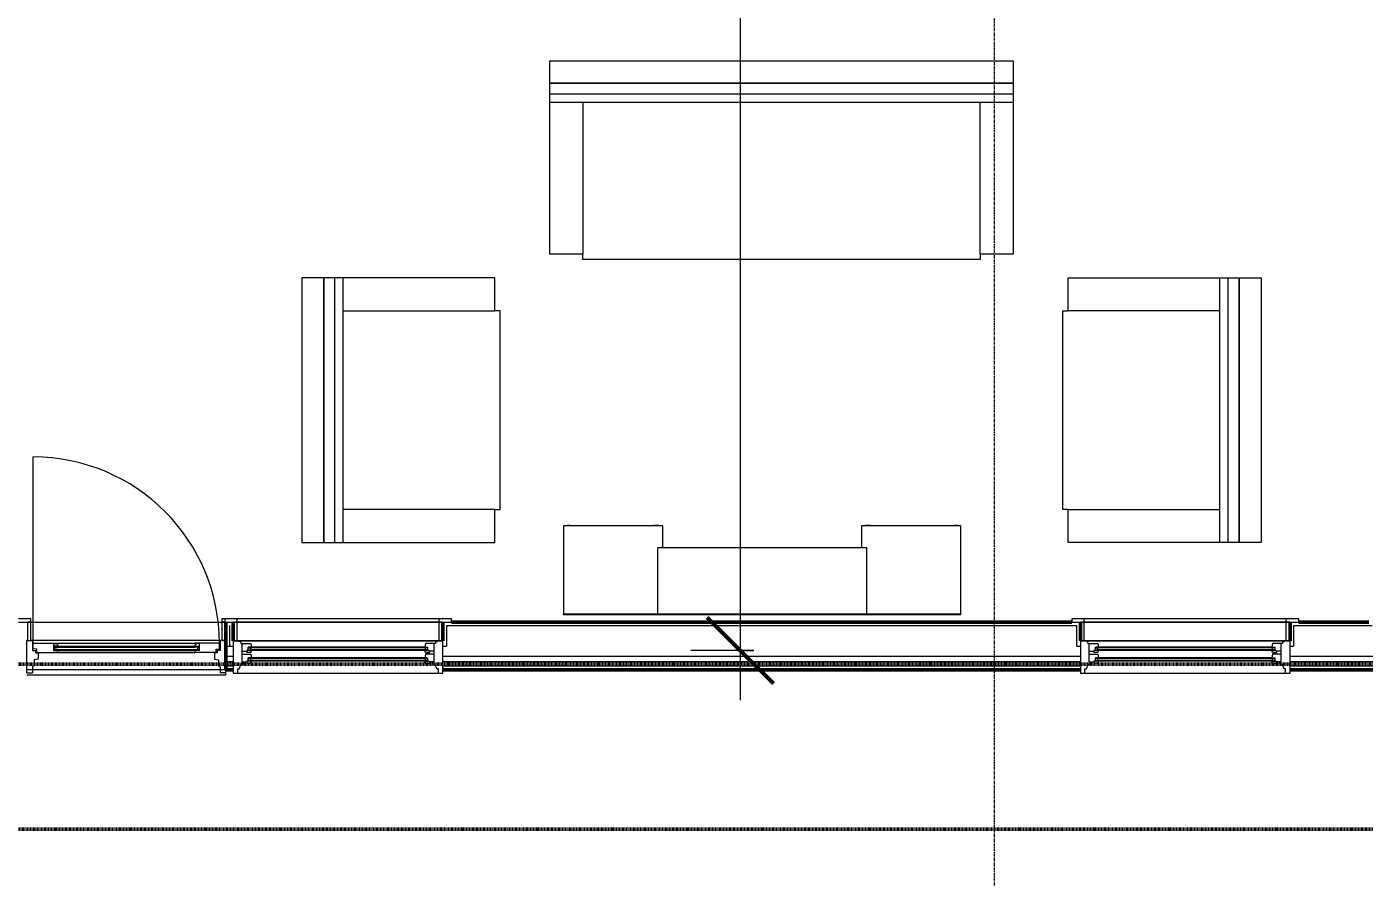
# Model space of a CAD drawing. Header units: inches. Extents: x -4266 to -1814, y 9706 to 12441.
# Drawn here: x -2348.8 to -2106.3, y 9971.5 to 10125.7 of the extents above; entities that cross this region are included whole.
import ezdxf

# ---------------------------------------------------------------- set-up
doc = ezdxf.new("R2010")
doc.units = ezdxf.units.IN
doc.header["$MEASUREMENT"] = 0
doc.linetypes.add('Dash 1_16_', pattern=[0.125, 0.0625, -0.0625])
doc.linetypes.add('Grid Line 1_2_', pattern=[0.875, 0.5, -0.125, 0.125, -0.125])
for name, color, linetype, lineweight in [('A-ANNO-DIMS', 211, 'Continuous', 9), ('A-ANNO-DIMS-96', 211, 'Continuous', 9), ('A-DOOR-1', 7, 'Continuous', 9), ('A-DOOR-2', 50, 'Continuous', 20), ('A-DOOR-FRAM-1', 50, 'Continuous', 20), ('A-DOOR-FRAM-2', 7, 'Continuous', 9), ('A-DOOR-GLAZ-1', 7, 'Continuous', 9), ('A-GLAZ-1', 7, 'Continuous', 9), ('A-GLAZ-2', 50, 'Continuous', 20), ('A-WALL-3', 250, 'Continuous', 50), ('A-WALL-4', 10, 'Continuous', 13), ('C-PROP-LINE-2', 91, 'Dash 1_16_', 50), ('I-FURN', 30, 'Continuous', 9), ('I-FURN-1', 7, 'Continuous', 9), ('S-GRID-1', 1, 'Grid Line 1_2_', 9)]:
    doc.layers.add(name, color=color, linetype=linetype, lineweight=lineweight)
doc.styles.add('Century Gothic', font='ufonts.com_century-gothic.ttf', dxfattribs={"height": 9})
doc.dimstyles.new('OD__1_16__Tol__', dxfattribs={"dimscale": 12, "dimtxt": 9.397514, "dimasz": 1, "dimexe": 0.75, "dimexo": 0.5, "dimgap": 0.125, "dimtad": 1, "dimdec": 4, "dimrnd": 0.0625, "dimzin": 3, "dimdsep": 46, "dimlunit": 4, "dimtxsty": 'Century Gothic', "dimblk1": 'OBLIQUE', "dimblk2": 'OBLIQUE', "dimsah": 1, "dimcen": 0.09, "dimdle": 0.75, "dimazin": 0, "dimtfac": 1, "dimtdec": 4, "dimtix": 1, "dimtmove": 0, "dimatfit": 3, "dimfxl": 1, "dimtvp": 1, "dimtfill": 1, "dimfrac": 2, "dimtolj": 1, "dimtzin": 0, "dimarcsym": 2})

# ---------------------------------------------------------------- blocks, each defined once
blk = doc.blocks.new('DIMBLOCK20-FLOOR PLAN - 1ST FLOOR')
at = {"layer": 'A-ANNO-DIMS-96', "lineweight": 50}
for p, q in [((-2219.4, 10415.79), (-2225.4, 10421.79)), ((-2219.4, 10415.79), (-2213.4, 10409.79)), ((-2219.4, 10012.59), (-2225.4, 10018.59)), ((-2219.4, 10012.59), (-2213.4, 10006.59))]:
    blk.add_line(p, q, dxfattribs=at)
at = {"layer": 'A-ANNO-DIMS-96'}
for p, q in [((-2216.92, 10415.79), (-2228.4, 10415.79)), ((-2219.4, 10415.79), (-2219.4, 10003.59)), ((-2219.4, 10415.79), (-2216.92, 10415.79)), ((-2216.92, 10012.59), (-2228.4, 10012.59)), ((-2219.4, 10012.59), (-2216.92, 10012.59))]:
    blk.add_line(p, q, dxfattribs=at)
at = {"layer": 'A-ANNO-DIMS-96', "color": 0, "char_height": 9, "attachment_point": 1, "rotation": 90, "line_spacing_factor": 0.984502, "style": 'Century Gothic', "bg_fill": 3, "box_fill_scale": 1.25, "bg_fill_color": 256, "bg_fill_true_color": 13158600, "bg_fill_transparency": 0}
for s, insert, width in [('33\' - 7 3/16"', (-2232.44, 10179.96), 82.1611), ('403.2', (-2214.67, 10198.45), 37.7691)]:
    blk.add_mtext(s, dxfattribs=dict(at, insert=insert, width=width))
blk = doc.blocks.new('_Oblique')
at = {"color": 0, "linetype": 'ByBlock', "lineweight": -2}
blk.add_line((-0.5, -0.5), (0.5, 0.5), dxfattribs=at)

msp = doc.modelspace()

# ---------------------------------------------------------------- linework, layer by layer
at = {"layer": 'A-DOOR-1'}
msp.add_line((-2347.59874, 10013.93315), (-2347.59874, 10047.68315), dxfattribs=at)
msp.add_arc((-2347.59874, 10013.93315), 33.75, 0, 90, dxfattribs=at)
at = {"layer": 'A-DOOR-2'}
for p, q in [((-2347.59874, 10012.8709), (-2347.59874, 10013.93315)), ((-2347.59874, 10013.93315), (-2343.16124, 10013.93315)), ((-2343.91124, 10013.93315), (-2343.91124, 10012.6209)), ((-2343.91124, 10013.93315), (-2343.91124, 10013.8709)), ((-2343.91124, 10013.8709), (-2343.39727, 10013.8709)), ((-2343.39727, 10013.8709), (-2343.19224, 10013.6189)), ((-2343.16124, 10013.93315), (-2318.28624, 10013.93315)), ((-2313.84874, 10013.93315), (-2318.28624, 10013.93315)), ((-2318.05021, 10013.8709), (-2318.25524, 10013.6189)), ((-2317.53624, 10013.8709), (-2318.05021, 10013.8709)), ((-2317.53624, 10013.93315), (-2317.53624, 10012.6209)), ((-2317.53624, 10013.93315), (-2317.53624, 10013.8709)), ((-2313.84874, 10012.8709), (-2313.84874, 10013.93315)), ((-2346.98238, 10012.86014), (-2347.59874, 10012.8709)), ((-2346.98238, 10012.21465), (-2346.98238, 10012.86014)), ((-2346.98238, 10012.21465), (-2343.16124, 10012.21465)), ((-2343.16124, 10013.3709), (-2343.91124, 10013.3709)), ((-2343.91124, 10012.6209), (-2343.16124, 10012.6209)), ((-2343.19224, 10013.6189), (-2343.16124, 10013.4329)), ((-2343.16124, 10012.5269), (-2343.19158, 10012.21465)), ((-2343.16124, 10013.4329), (-2343.16124, 10013.3709)), ((-2343.16124, 10012.6209), (-2343.16124, 10012.5269)), ((-2343.16124, 10012.2144), (-2318.28624, 10012.2144)), ((-2318.25524, 10013.6189), (-2318.28624, 10013.4329)), ((-2318.28624, 10013.4329), (-2318.28624, 10013.3709)), ((-2318.28624, 10013.3709), (-2317.53624, 10013.3709)), ((-2318.28624, 10012.6209), (-2318.28624, 10012.5269)), ((-2317.53624, 10012.6209), (-2318.28624, 10012.6209)), ((-2318.28624, 10012.5269), (-2318.25589, 10012.21465)), ((-2314.46509, 10012.21465), (-2318.28624, 10012.21465)), ((-2314.46509, 10012.86014), (-2313.84874, 10012.8709)), ((-2314.46509, 10012.21465), (-2314.46509, 10012.86014))]:
    msp.add_line(p, q, dxfattribs=at)
at = {"layer": 'A-DOOR-FRAM-1'}
for p, q in [((-2348.78624, 10008.5269), (-2348.78624, 10014.4019)), ((-2348.78624, 10014.4019), (-2347.75499, 10014.4019)), ((-2348.66124, 10014.4019), (-2348.78624, 10014.4019)), ((-2313.41124, 10014.4019), (-2348.03624, 10014.4019)), ((-2347.75499, 10014.4019), (-2347.75499, 10012.6199)), ((-2313.69249, 10014.4019), (-2313.69249, 10012.6199)), ((-2312.66124, 10014.4019), (-2313.69249, 10014.4019)), ((-2313.03624, 10014.4019), (-2312.66124, 10014.4019)), ((-2312.66124, 10014.4019), (-2312.78624, 10014.4019)), ((-2312.66124, 10008.5269), (-2312.66124, 10014.4019)), ((-2347.75499, 10012.6199), (-2347.17624, 10012.6199)), ((-2347.17624, 10012.6199), (-2347.17624, 10012.1829)), ((-2347.17624, 10012.1829), (-2346.72374, 10012.1829)), ((-2346.72374, 10012.1829), (-2346.72374, 10011.04557)), ((-2314.27124, 10012.1829), (-2314.72374, 10012.1829)), ((-2314.72374, 10012.1829), (-2314.72374, 10011.04557)), ((-2314.27124, 10012.6199), (-2314.27124, 10012.1829)), ((-2313.69249, 10012.6199), (-2314.27124, 10012.6199)), ((-2347.41124, 10009.88924), (-2347.75499, 10009.64854)), ((-2347.75499, 10009.64854), (-2347.75499, 10008.5269)), ((-2346.72374, 10011.04557), (-2347.41124, 10010.89039)), ((-2347.41124, 10010.89039), (-2347.41124, 10009.88924)), ((-2314.72374, 10011.04557), (-2314.03624, 10010.89039)), ((-2314.03624, 10010.89039), (-2314.03624, 10009.88924)), ((-2314.03624, 10009.88924), (-2313.69249, 10009.64854)), ((-2313.69249, 10009.64854), (-2313.69249, 10008.5269)), ((-2311.33546, 10009.8394), (-2312.66124, 10009.8394)), ((-2312.66124, 10008.18315), (-2312.66124, 10009.0894)), ((-2348.78624, 10008.5269), (-2347.75499, 10008.5269)), ((-2348.78624, 10008.18315), (-2312.66124, 10008.18315)), ((-2312.66124, 10008.5269), (-2313.69249, 10008.5269))]:
    msp.add_line(p, q, dxfattribs=at)
at = {"layer": 'A-DOOR-FRAM-2'}
for p, q in [((-2348.03624, 10018.3394), (-2350.28624, 10018.3394)), ((-2350.28624, 10017.7144), (-2348.03624, 10017.7144)), ((-2348.03624, 10017.7144), (-2348.66124, 10017.7144)), ((-2348.66124, 10017.7144), (-2348.66124, 10014.4019)), ((-2348.03624, 10017.7144), (-2348.03624, 10018.3394)), ((-2348.03624, 10014.4019), (-2348.03624, 10017.7144)), ((-2312.89796, 10018.3394), (-2313.41124, 10018.3394)), ((-2313.41124, 10018.3394), (-2313.41124, 10017.7144)), ((-2312.89796, 10017.7144), (-2313.41124, 10017.7144)), ((-2313.41124, 10017.7144), (-2313.41124, 10014.4019)), ((-2313.41124, 10017.7144), (-2312.89796, 10017.7144)), ((-2312.78624, 10014.4019), (-2312.78624, 10017.7144)), ((-2348.66124, 10014.4019), (-2348.03624, 10014.4019)), ((-2313.41124, 10014.4019), (-2312.78624, 10014.4019))]:
    msp.add_line(p, q, dxfattribs=at)
at = {"layer": 'A-DOOR-GLAZ-1'}
for p, q in [((-2343.91124, 10013.2144), (-2343.16124, 10013.2144)), ((-2343.16124, 10012.7769), (-2343.91124, 10012.7769)), ((-2343.70124, 10012.7769), (-2343.70124, 10013.2144)), ((-2343.16124, 10013.37065), (-2318.28624, 10013.37065)), ((-2343.16124, 10013.2144), (-2318.28624, 10013.2144)), ((-2343.16124, 10012.7769), (-2318.28624, 10012.7769)), ((-2343.16124, 10012.62065), (-2318.28624, 10012.62065)), ((-2317.53624, 10013.2144), (-2318.28624, 10013.2144)), ((-2318.28624, 10012.7769), (-2317.53624, 10012.7769)), ((-2317.74624, 10012.7769), (-2317.74624, 10013.2144))]:
    msp.add_line(p, q, dxfattribs=at)
at = {"layer": 'A-GLAZ-1'}
for p, q in [((-2271.74952, 10018.3394), (-2312.89796, 10018.3394)), ((-2312.89796, 10018.3394), (-2312.89796, 10017.7144)), ((-2312.89796, 10017.7144), (-2271.74952, 10017.7144)), ((-2273.37452, 10017.7144), (-2311.27296, 10017.7144)), ((-2311.27296, 10017.7144), (-2311.27296, 10014.3394)), ((-2310.64796, 10017.7144), (-2310.64796, 10018.3394)), ((-2310.64796, 10014.3394), (-2310.64796, 10017.7144)), ((-2273.99952, 10017.7144), (-2273.99952, 10018.3394)), ((-2273.99952, 10014.3394), (-2273.99952, 10017.7144)), ((-2273.37452, 10014.3394), (-2273.37452, 10017.7144)), ((-2271.74952, 10017.7144), (-2271.74952, 10018.3394)), ((-2118.14952, 10018.3394), (-2159.29796, 10018.3394)), ((-2159.29796, 10018.3394), (-2159.29796, 10017.7144)), ((-2159.29796, 10017.7144), (-2118.14952, 10017.7144)), ((-2119.77452, 10017.7144), (-2157.67296, 10017.7144)), ((-2157.67296, 10017.7144), (-2157.67296, 10014.3394)), ((-2157.04796, 10017.7144), (-2157.04796, 10018.3394)), ((-2157.04796, 10014.3394), (-2157.04796, 10017.7144)), ((-2120.39952, 10017.7144), (-2120.39952, 10018.3394)), ((-2120.39952, 10014.3394), (-2120.39952, 10017.7144)), ((-2119.77452, 10014.3394), (-2119.77452, 10017.7144)), ((-2118.14952, 10017.7144), (-2118.14952, 10018.3394)), ((-2311.27296, 10014.3394), (-2273.37452, 10014.3394)), ((-2157.67296, 10014.3394), (-2119.77452, 10014.3394)), ((-2308.61671, 10013.0894), (-2308.02296, 10013.0894)), ((-2308.61671, 10012.7144), (-2308.02296, 10012.7144)), ((-2308.14796, 10012.7144), (-2308.14796, 10013.0894)), ((-2276.62452, 10013.2144), (-2308.02296, 10013.2144)), ((-2276.62452, 10013.0894), (-2308.02296, 10013.0894)), ((-2276.62452, 10012.7144), (-2308.02296, 10012.7144)), ((-2276.62452, 10012.5894), (-2308.02296, 10012.5894)), ((-2276.03077, 10013.0894), (-2276.62452, 10013.0894)), ((-2276.03077, 10012.7144), (-2276.62452, 10012.7144)), ((-2276.49952, 10012.7144), (-2276.49952, 10013.0894)), ((-2155.01671, 10013.0894), (-2154.42296, 10013.0894)), ((-2155.01671, 10012.7144), (-2154.42296, 10012.7144)), ((-2154.54796, 10012.7144), (-2154.54796, 10013.0894)), ((-2123.02452, 10013.2144), (-2154.42296, 10013.2144)), ((-2123.02452, 10013.0894), (-2154.42296, 10013.0894)), ((-2123.02452, 10012.7144), (-2154.42296, 10012.7144)), ((-2123.02452, 10012.5894), (-2154.42296, 10012.5894)), ((-2122.43077, 10013.0894), (-2123.02452, 10013.0894)), ((-2122.43077, 10012.7144), (-2123.02452, 10012.7144)), ((-2122.89952, 10012.7144), (-2122.89952, 10013.0894)), ((-2308.61671, 10011.1519), (-2308.02296, 10011.1519)), ((-2308.61671, 10010.7769), (-2308.02296, 10010.7769)), ((-2308.14796, 10010.7769), (-2308.14796, 10011.1519)), ((-2276.62452, 10011.2769), (-2308.02296, 10011.2769)), ((-2276.62452, 10011.1519), (-2308.02296, 10011.1519)), ((-2276.62452, 10010.7769), (-2308.02296, 10010.7769)), ((-2276.62452, 10010.6519), (-2308.02296, 10010.6519)), ((-2276.03077, 10011.1519), (-2276.62452, 10011.1519)), ((-2276.03077, 10010.7769), (-2276.62452, 10010.7769)), ((-2276.49952, 10010.7769), (-2276.49952, 10011.1519)), ((-2155.01671, 10011.1519), (-2154.42296, 10011.1519)), ((-2155.01671, 10010.7769), (-2154.42296, 10010.7769)), ((-2154.54796, 10010.7769), (-2154.54796, 10011.1519)), ((-2123.02452, 10011.2769), (-2154.42296, 10011.2769)), ((-2123.02452, 10011.1519), (-2154.42296, 10011.1519)), ((-2123.02452, 10010.7769), (-2154.42296, 10010.7769)), ((-2123.02452, 10010.6519), (-2154.42296, 10010.6519)), ((-2122.43077, 10011.1519), (-2123.02452, 10011.1519)), ((-2122.43077, 10010.7769), (-2123.02452, 10010.7769)), ((-2122.89952, 10010.7769), (-2122.89952, 10011.1519))]:
    msp.add_line(p, q, dxfattribs=at)
at = {"layer": 'A-GLAZ-2'}
for p, q in [((-2273.31202, 10014.3394), (-2311.33546, 10014.3394)), ((-2311.33546, 10014.3394), (-2311.33546, 10008.4644)), ((-2309.99171, 10014.05924), (-2310.32559, 10014.3394)), ((-2309.99171, 10014.05924), (-2309.99171, 10013.8394)), ((-2274.65577, 10014.05924), (-2274.32189, 10014.3394)), ((-2274.65577, 10014.05924), (-2274.65577, 10013.8394)), ((-2273.31202, 10008.4644), (-2273.31202, 10014.3394)), ((-2119.71202, 10014.3394), (-2157.73546, 10014.3394)), ((-2157.73546, 10014.3394), (-2157.73546, 10008.4644)), ((-2156.39171, 10014.05924), (-2156.72559, 10014.3394)), ((-2156.39171, 10014.05924), (-2156.39171, 10013.8394)), ((-2121.05577, 10014.05924), (-2120.72189, 10014.3394)), ((-2121.05577, 10014.05924), (-2121.05577, 10013.8394)), ((-2119.71202, 10008.4644), (-2119.71202, 10014.3394)), ((-2309.99171, 10013.8394), (-2308.17921, 10013.8394)), ((-2309.74171, 10010.5269), (-2309.74171, 10013.8394)), ((-2309.74171, 10012.4644), (-2308.89796, 10012.4644)), ((-2309.74171, 10011.9019), (-2308.17921, 10011.9019)), ((-2308.89796, 10012.5894), (-2308.89796, 10012.24565)), ((-2308.02608, 10012.5894), (-2308.89796, 10012.5894)), ((-2308.17921, 10012.24565), (-2308.89796, 10012.24565)), ((-2308.61671, 10012.5894), (-2308.61671, 10013.2144)), ((-2308.02296, 10013.2144), (-2308.61671, 10013.2144)), ((-2308.17921, 10013.8394), (-2308.02296, 10013.2144)), ((-2308.17921, 10012.24565), (-2308.02608, 10012.5894)), ((-2308.17921, 10011.9019), (-2308.02296, 10011.2769)), ((-2276.46827, 10013.8394), (-2276.62452, 10013.2144)), ((-2276.62452, 10013.2144), (-2276.03077, 10013.2144)), ((-2276.46827, 10011.9019), (-2276.62452, 10011.2769)), ((-2276.46827, 10012.24565), (-2276.62139, 10012.5894)), ((-2276.62139, 10012.5894), (-2275.74952, 10012.5894)), ((-2274.65577, 10013.8394), (-2276.46827, 10013.8394)), ((-2276.46827, 10012.24565), (-2275.74952, 10012.24565)), ((-2274.90577, 10011.9019), (-2276.46827, 10011.9019)), ((-2276.03077, 10012.5894), (-2276.03077, 10013.2144)), ((-2275.74952, 10012.5894), (-2275.74952, 10012.24565)), ((-2274.90577, 10012.4644), (-2275.74952, 10012.4644)), ((-2274.90577, 10010.5269), (-2274.90577, 10013.8394)), ((-2156.39171, 10013.8394), (-2154.57921, 10013.8394)), ((-2156.14171, 10010.5269), (-2156.14171, 10013.8394)), ((-2156.14171, 10012.4644), (-2155.29796, 10012.4644)), ((-2156.14171, 10011.9019), (-2154.57921, 10011.9019)), ((-2155.29796, 10012.5894), (-2155.29796, 10012.24565)), ((-2154.42608, 10012.5894), (-2155.29796, 10012.5894)), ((-2154.57921, 10012.24565), (-2155.29796, 10012.24565)), ((-2155.01671, 10012.5894), (-2155.01671, 10013.2144)), ((-2154.42296, 10013.2144), (-2155.01671, 10013.2144)), ((-2154.57921, 10013.8394), (-2154.42296, 10013.2144)), ((-2154.57921, 10012.24565), (-2154.42608, 10012.5894)), ((-2154.57921, 10011.9019), (-2154.42296, 10011.2769)), ((-2122.86827, 10013.8394), (-2123.02452, 10013.2144)), ((-2123.02452, 10013.2144), (-2122.43077, 10013.2144)), ((-2122.86827, 10011.9019), (-2123.02452, 10011.2769)), ((-2122.86827, 10012.24565), (-2123.02139, 10012.5894)), ((-2123.02139, 10012.5894), (-2122.14952, 10012.5894)), ((-2121.05577, 10013.8394), (-2122.86827, 10013.8394)), ((-2122.86827, 10012.24565), (-2122.14952, 10012.24565)), ((-2121.30577, 10011.9019), (-2122.86827, 10011.9019)), ((-2122.43077, 10012.5894), (-2122.43077, 10013.2144)), ((-2122.14952, 10012.5894), (-2122.14952, 10012.24565)), ((-2121.30577, 10012.4644), (-2122.14952, 10012.4644)), ((-2121.30577, 10010.5269), (-2121.30577, 10013.8394)), ((-2311.33546, 10009.8394), (-2312.83546, 10009.8394)), ((-2310.52296, 10009.2769), (-2310.24827, 10009.2769)), ((-2310.52296, 10008.4644), (-2310.52296, 10009.2769)), ((-2310.24827, 10009.2769), (-2309.92921, 10010.0894)), ((-2309.92921, 10010.0894), (-2309.46046, 10010.0894)), ((-2309.74171, 10010.5269), (-2308.89796, 10010.5269)), ((-2309.46046, 10010.0894), (-2309.46046, 10010.5269)), ((-2308.89796, 10010.6519), (-2308.89796, 10010.30815)), ((-2308.02608, 10010.6519), (-2308.89796, 10010.6519)), ((-2308.17921, 10010.30815), (-2308.89796, 10010.30815)), ((-2308.61671, 10010.6519), (-2308.61671, 10011.2769)), ((-2308.02296, 10011.2769), (-2308.61671, 10011.2769)), ((-2308.17921, 10010.30815), (-2308.02608, 10010.6519)), ((-2276.62452, 10011.2769), (-2276.03077, 10011.2769)), ((-2276.46827, 10010.30815), (-2276.62139, 10010.6519)), ((-2276.62139, 10010.6519), (-2275.74952, 10010.6519)), ((-2276.46827, 10010.30815), (-2275.74952, 10010.30815)), ((-2276.03077, 10010.6519), (-2276.03077, 10011.2769)), ((-2275.74952, 10010.6519), (-2275.74952, 10010.30815)), ((-2274.90577, 10010.5269), (-2275.74952, 10010.5269)), ((-2275.18702, 10010.0894), (-2275.18702, 10010.5269)), ((-2274.71827, 10010.0894), (-2275.18702, 10010.0894)), ((-2274.3992, 10009.2769), (-2274.71827, 10010.0894)), ((-2274.12452, 10009.2769), (-2274.3992, 10009.2769)), ((-2274.12452, 10008.4644), (-2274.12452, 10009.2769)), ((-2273.31202, 10009.8394), (-2271.81202, 10009.8394)), ((-2157.73546, 10009.8394), (-2159.23546, 10009.8394)), ((-2156.92296, 10009.2769), (-2156.64827, 10009.2769)), ((-2156.92296, 10008.4644), (-2156.92296, 10009.2769)), ((-2156.64827, 10009.2769), (-2156.32921, 10010.0894)), ((-2156.32921, 10010.0894), (-2155.86046, 10010.0894)), ((-2156.14171, 10010.5269), (-2155.29796, 10010.5269)), ((-2155.86046, 10010.0894), (-2155.86046, 10010.5269)), ((-2155.29796, 10010.6519), (-2155.29796, 10010.30815)), ((-2154.42608, 10010.6519), (-2155.29796, 10010.6519)), ((-2154.57921, 10010.30815), (-2155.29796, 10010.30815)), ((-2155.01671, 10010.6519), (-2155.01671, 10011.2769)), ((-2154.42296, 10011.2769), (-2155.01671, 10011.2769)), ((-2154.57921, 10010.30815), (-2154.42608, 10010.6519)), ((-2123.02452, 10011.2769), (-2122.43077, 10011.2769)), ((-2122.86827, 10010.30815), (-2123.02139, 10010.6519)), ((-2123.02139, 10010.6519), (-2122.14952, 10010.6519)), ((-2122.86827, 10010.30815), (-2122.14952, 10010.30815)), ((-2122.43077, 10010.6519), (-2122.43077, 10011.2769)), ((-2122.14952, 10010.6519), (-2122.14952, 10010.30815)), ((-2121.30577, 10010.5269), (-2122.14952, 10010.5269)), ((-2121.58702, 10010.0894), (-2121.58702, 10010.5269)), ((-2121.11827, 10010.0894), (-2121.58702, 10010.0894)), ((-2120.7992, 10009.2769), (-2121.11827, 10010.0894)), ((-2120.52452, 10009.2769), (-2120.7992, 10009.2769)), ((-2120.52452, 10008.4644), (-2120.52452, 10009.2769)), ((-2119.71202, 10009.8394), (-2118.21202, 10009.8394)), ((-2311.33546, 10008.4644), (-2273.31202, 10008.4644)), ((-2157.73546, 10008.4644), (-2119.71202, 10008.4644))]:
    msp.add_line(p, q, dxfattribs=at)
at = {"layer": 'A-WALL-3'}
for p, q in [((-2312.66124, 10017.7144), (-2312.66124, 10009.0894)), ((-2311.33546, 10014.3394), (-2311.33546, 10017.7144)), ((-2273.31202, 10017.7144), (-2273.31202, 10014.3394)), ((-2157.73546, 10014.3394), (-2157.73546, 10017.7144)), ((-2119.71202, 10017.7144), (-2119.71202, 10014.3394)), ((-2105.44874, 10017.7144), (-2118.14952, 10017.7144)), ((-2312.66124, 10009.0894), (-2311.33546, 10009.0894)), ((-2119.71202, 10009.0894), (-2096.82374, 10009.0894))]:
    msp.add_line(p, q, dxfattribs=at)
at = {"layer": 'A-WALL-4'}
for p, q in [((-2348.03624, 10017.7144), (-2313.41124, 10017.7144)), ((-2312.03624, 10017.0894), (-2312.03624, 10013.4019)), ((-2311.96046, 10017.0894), (-2312.03624, 10017.0894)), ((-2311.96046, 10013.4019), (-2311.96046, 10017.0894)), ((-2272.68702, 10017.0894), (-2272.68702, 10013.4019)), ((-2158.36046, 10013.4019), (-2158.36046, 10017.0894)), ((-2119.08702, 10017.0894), (-2119.08702, 10013.4019)), ((-2104.82374, 10017.0894), (-2119.08702, 10017.0894)), ((-2312.66124, 10013.4019), (-2312.03624, 10013.4019)), ((-2312.66124, 10011.5894), (-2311.33546, 10011.5894)), ((-2311.96046, 10013.4019), (-2311.33546, 10013.4019)), ((-2273.31202, 10013.4019), (-2272.68702, 10013.4019)), ((-2158.36046, 10013.4019), (-2157.73546, 10013.4019)), ((-2119.71202, 10013.4019), (-2119.08702, 10013.4019)), ((-2119.71202, 10011.5894), (-2099.32374, 10011.5894)), ((-2312.66124, 10009.0894), (-2348.78624, 10009.0894)), ((-2312.66124, 10010.5894), (-2311.33546, 10010.5894)), ((-2312.66124, 10009.8394), (-2311.33546, 10009.8394)), ((-2119.71202, 10010.5894), (-2098.32374, 10010.5894)), ((-2119.71202, 10009.8394), (-2097.57374, 10009.8394))]:
    msp.add_line(p, q, dxfattribs=at)
at = {"layer": 'C-PROP-LINE-2'}
msp.add_line((-2067.92374, 9980.1894), (-2523.72374, 9980.1894), dxfattribs=at)
at = {"layer": 'I-FURN'}
for p, q in [((-2253.92374, 10111.9894), (-2253.92374, 10115.4894)), ((-2169.92374, 10115.4894), (-2169.92374, 10111.9894)), ((-2253.92374, 10084.4894), (-2253.92374, 10111.9894)), ((-2247.92374, 10111.9894), (-2247.92374, 10084.4894)), ((-2175.92374, 10084.4894), (-2175.92374, 10111.9894)), ((-2169.92374, 10111.9894), (-2169.92374, 10084.4894)), ((-2247.92374, 10084.4894), (-2253.92374, 10084.4894)), ((-2247.92374, 10083.4894), (-2247.92374, 10084.4894)), ((-2175.92374, 10084.4894), (-2175.92374, 10083.4894)), ((-2169.92374, 10084.4894), (-2175.92374, 10084.4894)), ((-2294.92374, 10032.1644), (-2294.92374, 10080.1644)), ((-2294.92374, 10080.1644), (-2294.92374, 10032.1644)), ((-2291.42374, 10080.1644), (-2294.92374, 10080.1644)), ((-2292.92374, 10032.1644), (-2292.92374, 10080.1644)), ((-2263.92374, 10080.1644), (-2291.42374, 10080.1644)), ((-2291.42374, 10032.1644), (-2291.42374, 10080.1644)), ((-2263.92374, 10074.1644), (-2263.92374, 10080.1644)), ((-2159.92374, 10080.1644), (-2132.42374, 10080.1644)), ((-2159.92374, 10074.1644), (-2159.92374, 10080.1644)), ((-2132.42374, 10080.1644), (-2128.92374, 10080.1644)), ((-2132.42374, 10032.1644), (-2132.42374, 10080.1644)), ((-2130.92374, 10032.1644), (-2130.92374, 10080.1644)), ((-2128.92374, 10032.1644), (-2128.92374, 10080.1644)), ((-2128.92374, 10080.1644), (-2128.92374, 10032.1644)), ((-2291.42374, 10074.1644), (-2263.92374, 10074.1644)), ((-2262.92374, 10074.1644), (-2263.92374, 10074.1644)), ((-2262.92374, 10038.1644), (-2262.92374, 10074.1644)), ((-2160.92374, 10074.1644), (-2159.92374, 10074.1644)), ((-2160.92374, 10038.1644), (-2160.92374, 10074.1644)), ((-2132.42374, 10074.1644), (-2159.92374, 10074.1644)), ((-2263.92374, 10038.1644), (-2291.42374, 10038.1644)), ((-2263.92374, 10038.1644), (-2262.92374, 10038.1644)), ((-2263.92374, 10032.1644), (-2263.92374, 10038.1644)), ((-2159.92374, 10038.1644), (-2160.92374, 10038.1644)), ((-2159.92374, 10038.1644), (-2132.42374, 10038.1644)), ((-2159.92374, 10032.1644), (-2159.92374, 10038.1644)), ((-2294.92374, 10032.1644), (-2291.42374, 10032.1644)), ((-2291.42374, 10032.1644), (-2263.92374, 10032.1644)), ((-2132.42374, 10032.1644), (-2159.92374, 10032.1644)), ((-2128.92374, 10032.1644), (-2132.42374, 10032.1644))]:
    msp.add_line(p, q, dxfattribs=at)
at = {"layer": 'I-FURN-1'}
for p, q in [((-2253.92374, 10115.4894), (-2253.92374, 10119.4894)), ((-2169.92374, 10119.4894), (-2169.92374, 10115.4894)), ((-2298.92374, 10080.1644), (-2298.92374, 10032.1644)), ((-2294.92374, 10080.1644), (-2298.92374, 10080.1644)), ((-2128.92374, 10080.1644), (-2124.92374, 10080.1644)), ((-2124.92374, 10080.1644), (-2124.92374, 10032.1644)), ((-2251.434, 10035.2144), (-2251.434, 10019.2144)), ((-2250.28439, 10035.24545), (-2250.7735, 10035.24545)), ((-2250.28439, 10035.21431), (-2250.28439, 10035.24545)), ((-2179.434, 10035.2144), (-2197.434, 10035.2144)), ((-2197.434, 10035.2144), (-2197.434, 10031.2144)), ((-2196.7711, 10035.2462), (-2196.7711, 10035.21431)), ((-2195.77663, 10035.2462), (-2196.7711, 10035.2462)), ((-2195.77663, 10035.21431), (-2195.77663, 10035.2462)), ((-2180.09451, 10035.24545), (-2180.58362, 10035.24545)), ((-2180.58362, 10035.24545), (-2180.58362, 10035.21431)), ((-2179.434, 10019.2144), (-2179.434, 10035.2144)), ((-2298.92374, 10032.1644), (-2294.92374, 10032.1644)), ((-2196.434, 10019.2144), (-2196.434, 10031.2144)), ((-2124.92374, 10032.1644), (-2128.92374, 10032.1644)), ((-2251.434, 10019.0894), (-2251.434, 10019.2144)), ((-2196.434, 10019.2144), (-2179.434, 10019.2144)), ((-2196.434, 10019.2144), (-2196.434, 10019.0894)), ((-2196.434, 10019.2144), (-2179.434, 10019.2144)), ((-2179.434, 10019.0894), (-2196.434, 10019.0894)), ((-2179.434, 10019.0894), (-2179.434, 10019.2144))]:
    msp.add_line(p, q, dxfattribs=at)
at = {"layer": 'S-GRID-1'}
msp.add_line((-2173.32374, 9836.17969), (-2173.32374, 12376.79045), dxfattribs=at)

# ---------------------------------------------------------------- dimensions: what is measured, and where the dimension line sits
at = {"layer": 'A-ANNO-DIMS'}
dim = msp.add_linear_dim(base=(-2219.40444, 10012.5894), p1=(-2210.91916, 10415.7894), p2=(-2210.91916, 10012.5894), angle=90, dimstyle='OD__1_16__Tol__', override={"dimpost": '<>\\X', "dimfxl": 403.2}, dxfattribs=at)
dim.commit()
dim.dimension.update_dxf_attribs({"geometry": 'DIMBLOCK20-FLOOR PLAN - 1ST FLOOR', "text_midpoint": (-2219.40444, 10214.1894)})

# ---------------------------------------------------------------- next in the draw order: linework, layer by layer
at = {"layer": 'A-WALL-3'}
for p, q in [((-2159.29796, 10017.7144), (-2271.74952, 10017.7144)), ((-2273.31202, 10009.0894), (-2157.73546, 10009.0894))]:
    msp.add_line(p, q, dxfattribs=at)
at = {"layer": 'A-WALL-4'}
for p, q in [((-2158.36046, 10017.0894), (-2272.68702, 10017.0894)), ((-2273.31202, 10011.5894), (-2157.73546, 10011.5894)), ((-2273.31202, 10010.5894), (-2157.73546, 10010.5894)), ((-2273.31202, 10009.8394), (-2157.73546, 10009.8394))]:
    msp.add_line(p, q, dxfattribs=at)
at = {"layer": 'C-PROP-LINE-2'}
msp.add_line((-2099.26202, 10010.0894), (-3832.16202, 10010.0894), dxfattribs=at)
at = {"layer": 'I-FURN'}
for p, q in [((-2169.92374, 10115.4894), (-2253.92374, 10115.4894)), ((-2253.92374, 10115.4894), (-2169.92374, 10115.4894)), ((-2169.92374, 10113.4894), (-2253.92374, 10113.4894)), ((-2169.92374, 10111.9894), (-2253.92374, 10111.9894)), ((-2175.92374, 10083.4894), (-2247.92374, 10083.4894))]:
    msp.add_line(p, q, dxfattribs=at)
at = {"layer": 'I-FURN-1'}
for p, q in [((-2253.92374, 10119.4894), (-2169.92374, 10119.4894)), ((-2233.434, 10035.2144), (-2251.434, 10035.2144)), ((-2234.09691, 10035.2462), (-2235.09138, 10035.2462)), ((-2235.09138, 10035.2462), (-2235.09138, 10035.21431)), ((-2234.09691, 10035.21431), (-2234.09691, 10035.2462)), ((-2233.434, 10031.2144), (-2233.434, 10035.2144)), ((-2196.434, 10031.2144), (-2234.434, 10031.2144)), ((-2234.434, 10031.2144), (-2234.434, 10019.2144)), ((-2251.434, 10019.2144), (-2234.434, 10019.2144)), ((-2251.434, 10019.2144), (-2234.434, 10019.2144)), ((-2234.434, 10019.0894), (-2251.434, 10019.0894)), ((-2234.434, 10019.2144), (-2196.434, 10019.2144)), ((-2234.434, 10019.0894), (-2234.434, 10019.2144)), ((-2234.434, 10019.2144), (-2196.434, 10019.2144)), ((-2196.434, 10019.0894), (-2234.434, 10019.0894))]:
    msp.add_line(p, q, dxfattribs=at)

doc.saveas('drawing.dxf')
